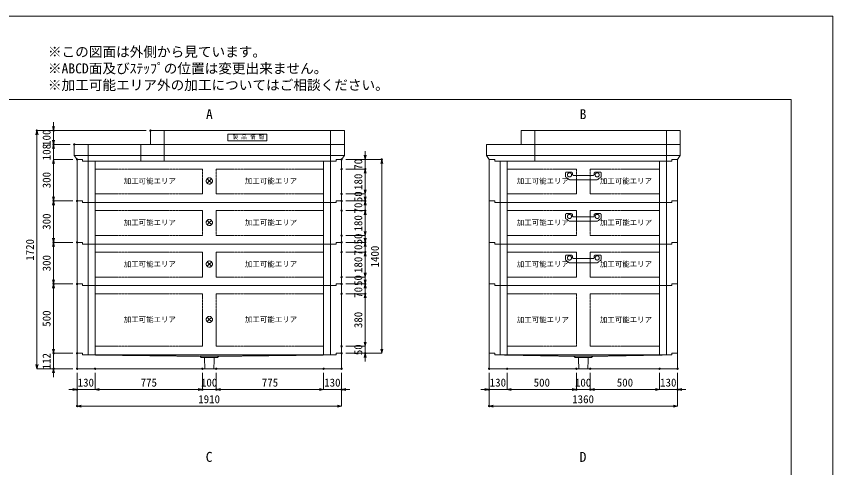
# Model space of a CAD drawing. Units: millimetres, scale not verified. Extents: x -4455 to 4455, y -3150 to 3150.
# Drawn here: x -1438 to 4455, y -109 to 3150 of the extents above; entities that cross this region are included whole.
import ezdxf
from ezdxf.enums import TextEntityAlignment as Align

# ---------------------------------------------------------------- set-up
doc = ezdxf.new("R2010")
doc.units = ezdxf.units.MM
doc.header["$LTSCALE"] = 20
doc.header["$PDMODE"] = 32
doc.header["$PDSIZE"] = 10
doc.linetypes.add('LONG_DASHED1', pattern=[7, 6, -1])
doc.linetypes.add('LONG_DOUBLE_CHAIN', pattern=[21.8, 18, -1, 0.6, -0.6, 0.6, -1])
for name, color, linetype, lineweight in [('0-0_D-TTL', 7, 'Continuous', 9), ('0-1_Defpoints', 7, 'Continuous', 9), ('0-3_D-TTL-TXT', 7, 'Continuous', 9), ('0-4_D-STR-TXT', 7, 'Continuous', 9), ('0-5_D-STR', 7, 'Continuous', 9), ('0-6_D-STR-DIM', 3, 'Continuous', 9), ('0-7_0', 7, 'Continuous', 9), ('0-8_D-STR-STR1', 7, 'LONG_DASHED1', 9), ('0-9_D-STR-STR5', 1, 'LONG_DOUBLE_CHAIN', 9), ('0-A_D-STR-STR3', 2, 'LONG_DASHED1', 9)]:
    doc.layers.add(name, color=color, linetype=linetype, lineweight=lineweight)
doc.styles.add('ＭＳ ゴシック', font='')
doc.styles.get('ＭＳ ゴシック').set_extended_font_data('MS Gothic')

# ---------------------------------------------------------------- blocks, each defined once
blk = doc.blocks.new('A$C4DE05FD1')
at = {"layer": '0-0_D-TTL', "color": 134}
for p, q in [((4000, 76000), (114800, 76000)), ((114800, 76000), (114800, 4000))]:
    blk.add_line(p, q, dxfattribs=at)
at = {"layer": '0-1_Defpoints', "color": 134}
for p, q in [((0, 84000), (118800, 84000)), ((118800, 84000), (118800, 0))]:
    blk.add_line(p, q, dxfattribs=at)
at = {"layer": '0-3_D-TTL-TXT', "style": 'ＭＳ ゴシック'}
for s, p in [('※この図面は外側から見ています。', (43260.9, 79815.7)), ('※ABCD面及びｽﾃｯﾌﾟの位置は変更出来ません。', (43260.9, 78215.7)), ('※加工可能エリア外の加工についてはご相談ください。', (43260.9, 76615.7))]:
    blk.add_text(s, height=962.2, dxfattribs=at).set_placement(p, align=Align.BOTTOM_LEFT)
blk = doc.blocks.new('A$C31CA379A')
at = {"layer": '0-4_D-STR-TXT', "style": 'ＭＳ ゴシック'}
for s, p in [('A', (-325.9, -2190.5)), ('B', (35638.6, -2190.5)), ('C', (-351.4, -35190.5)), ('D', (35638.6, -35190.5))]:
    blk.add_text(s, height=962.2, dxfattribs=at).set_placement(p, align=Align.BOTTOM_LEFT)
blk = doc.blocks.new('A$C0EB83927')
at = {"layer": '0-5_D-STR'}
for p, q in [((-19100, 240), (-19100, -2000)), ((-19100, 240), (-18300, 240)), ((-18300, 0), (-18300, 240)), ((18300, 0), (-18300, 0)), ((19100, 240), (18300, 240)), ((18300, 0), (18300, 240)), ((19100, 240), (19100, -2000)), ((19100, -2000), (-19100, -2000))]:
    blk.add_line(p, q, dxfattribs=at)
at = {"layer": '0-5_D-STR', "linetype": 'LONG_DASHED1'}
for p, q in [((-17680, 0), (-1400, -200)), ((17680, 0), (1400, -200)), ((-1200, -380), (-1400, -200)), ((-1400, -200), (1400, -200)), ((-1200, -380), (1200, -380)), ((-653.3, -2000), (-705, -380)), ((653.3, -2000), (705, -380)), ((1200, -380), (1400, -200))]:
    blk.add_line(p, q, dxfattribs=at)
blk = doc.blocks.new('_Open30')
at = {"layer": '0-7_0'}
blk.add_line((0, 0), (-20, 0), dxfattribs=at)
blk.add_lwpolyline([(-20, 5.36), (0, 0), (-20, -5.36)], dxfattribs=at)
blk = doc.blocks.new('A$C78C0291E')
at = {"layer": '0-5_D-STR'}
for p, q in [((-13600, 240), (-13600, -2000)), ((-13600, 240), (-12800, 240)), ((-12800, 0), (-12800, 240)), ((-12800, 0), (12800, 0)), ((13600, 240), (12800, 240)), ((12800, 0), (12800, 240)), ((13600, 240), (13600, -2000)), ((-13600, -2000), (13600, -2000))]:
    blk.add_line(p, q, dxfattribs=at)
at = {"layer": '0-5_D-STR', "linetype": 'LONG_DASHED1'}
for p, q in [((-12180, 0), (-1400, -200)), ((12180, 0), (1400, -200)), ((-1200, -380), (-1400, -200)), ((1400, -200), (-1400, -200)), ((1200, -380), (-1200, -380)), ((-653.3, -2000), (-705, -380)), ((653.3, -2000), (705, -380)), ((1200, -380), (1400, -200))]:
    blk.add_line(p, q, dxfattribs=at)
blk = doc.blocks.new('A$C27844A11')
at = {"layer": '0-A_D-STR-STR3'}
for p, q in [((-2560, 1000), (-2560, 453.5)), ((-2515.5, 370.3), (-2060.4, 33.6)), ((-2460, 1100), (-1758.4, 1100)), ((1949.4, 0), (-1949.4, 0)), ((-1559.2, 917.4), (-1542, 721.3)), ((1442.4, 630), (-1442.4, 630)), ((1559.2, 917.4), (1542, 721.3)), ((2460, 1100), (1758.4, 1100)), ((2515.5, 370.3), (2060.4, 33.6)), ((2560, 1000), (2560, 453.5))]:
    blk.add_line(p, q, dxfattribs=at)
for centre in [(-2000, 700), (2000, 700)]:
    blk.add_circle(centre, 300, dxfattribs=at)
for centre, radius, start, end in [((-2460, 1000), 100, 90, 180), ((-2460, 453.5), 100, 180, 236.30993), ((-1949.4, 200), 200, 236.30993, 270), ((-1758.4, 900), 200, 5, 90), ((-1442.4, 730), 100, 185, 270), ((1442.4, 730), 100, 270, 355), ((1758.4, 900), 200, 90, 175), ((1949.4, 200), 200, 270, 303.69007), ((2460, 1000), 100, 0, 90), ((2460, 453.5), 100, 303.69007, 0)]:
    blk.add_arc(centre, radius, start, end, dxfattribs=at)
blk = doc.blocks.new('A$C3FC15DFF')
at = {"layer": '0-8_D-STR-STR1', "linetype": 'Continuous'}
blk.add_lwpolyline([(-2820, 0), (2820, 0), (2820, -1000), (-2820, -1000)], close=True, dxfattribs=at)
at = {"layer": '0-8_D-STR-STR1', "style": 'ＭＳ ゴシック'}
blk.add_text('製 品 情 報', height=577.3, dxfattribs=at).set_placement((-2149.6, -882.5), align=Align.BOTTOM_LEFT)
blk = doc.blocks.new('A$C08DA0B1C')
at = {"layer": '0-5_D-STR'}
blk.add_line((-14000, 2000), (-14000, 0), dxfattribs=at)
at = {"layer": '0-5_D-STR', "linetype": 'LONG_DASHED1'}
for p, q in [((-12000, 0), (-12000, 2000)), ((12000, 0), (12000, 2000))]:
    blk.add_line(p, q, dxfattribs=at)
at = {"layer": '0-5_D-STR'}
blk.add_lwpolyline([(-14000, 2000), (14000, 2000), (14000, 0), (-14000, 0)], dxfattribs=at)
at = {"layer": '0-8_D-STR-STR1'}
blk.add_blockref('A$C3FC15DFF', (0, 1500), dxfattribs=at)
blk = doc.blocks.new('A$C37B4339D')
at = {"layer": '0-5_D-STR', "linetype": 'LONG_DASHED1'}
for p, q in [((-17500, 0), (-17500, 2400)), ((6500, 0), (6500, 2400)), ((9900, 0), (9900, 2400)), ((17500, 0), (17500, 2400))]:
    blk.add_line(p, q, dxfattribs=at)
at = {"layer": '0-5_D-STR'}
for p, q in [((19500, 820), (-19500, 820)), ((-19100, 240), (-18300, 240)), ((-18300, 0), (-18300, 240)), ((19100, 240), (18300, 240))]:
    blk.add_line(p, q, dxfattribs=at)
for points in [[(-19500, 2400), (19500, 2400), (19500, 820), (19100, 240)], [(-19500, 2400), (-19500, 820), (-19100, 240)], [(-18300, 0), (18300, 0), (18300, 240)]]:
    blk.add_lwpolyline(points, dxfattribs=at)
blk = doc.blocks.new('A$C43A2383C')
at = {"layer": '0-5_D-STR'}
for p, q in [((240, 13600), (240, 12800)), ((820, -14000), (820, 14000)), ((0, 12800), (240, 12800)), ((240, -13600), (240, -12800))]:
    blk.add_line(p, q, dxfattribs=at)
at = {"layer": '0-5_D-STR', "linetype": 'LONG_DASHED1'}
for p, q in [((0, 12000), (2400, 12000)), ((0, -7000), (2400, -7000))]:
    blk.add_line(p, q, dxfattribs=at)
at = {"layer": '0-5_D-STR'}
for points in [[(2400, 14000), (2400, -14000), (820, -14000), (240, -13600)], [(2400, 14000), (820, 14000), (240, 13600)], [(0, 12800), (0, -12800), (240, -12800)]]:
    blk.add_lwpolyline(points, dxfattribs=at)
blk = doc.blocks.new('A$C65632407')
at = {"layer": '0-5_D-STR', "linetype": 'LONG_DASHED1'}
for p, q in [((-9500, 0), (-9500, 2000)), ((9500, 0), (9500, 2000))]:
    blk.add_line(p, q, dxfattribs=at)
at = {"layer": '0-5_D-STR'}
blk.add_line((11500, 2000), (11500, 0), dxfattribs=at)
blk.add_lwpolyline([(11500, 2000), (-11500, 2000), (-11500, 0), (11500, 0)], dxfattribs=at)
blk = doc.blocks.new('A$C1C640AAB')
at = {"layer": '0-9_D-STR-STR5'}
for p, q in [((-318.2, -318.2), (318.2, 318.2)), ((-318.2, 318.2), (318.2, -318.2))]:
    blk.add_line(p, q, dxfattribs=at)
blk.add_circle((0, 0), 450, dxfattribs=at)
blk = doc.blocks.new('A$C1A463117')
at = {"layer": '0-5_D-STR'}
for p, q in [((-19100, 240), (-18300, 240)), ((-19100, -9760), (-19100, 240)), ((-18300, 0), (-18300, 240)), ((-18300, 0), (18300, 0)), ((19100, 240), (18300, 240)), ((18300, 0), (18300, 240)), ((19100, -9760), (19100, 240)), ((-19100, -9760), (-18300, -9760)), ((-18300, -10000), (-18300, -9760)), ((-18300, -10000), (18300, -10000)), ((19100, -9760), (18300, -9760)), ((18300, -10000), (18300, -9760))]:
    blk.add_line(p, q, dxfattribs=at)
at = {"layer": '0-5_D-STR', "linetype": 'LONG_DASHED1'}
for p, q in [((-17500, -10000), (-17500, 0)), ((-16500, -10000), (-16500, 0)), ((16500, -10000), (16500, 0)), ((17500, -10000), (17500, 0))]:
    blk.add_line(p, q, dxfattribs=at)
at = {"layer": '0-9_D-STR-STR5'}
for p, q in [((-16500, -1160), (-16500, -8760)), ((-1000, -1160), (-16500, -1160)), ((-1000, -1160), (-1000, -8760)), ((1000, -1160), (16500, -1160)), ((1000, -1160), (1000, -8760)), ((16500, -1160), (16500, -8760)), ((-1000, -8760), (-16500, -8760)), ((1000, -8760), (16500, -8760))]:
    blk.add_line(p, q, dxfattribs=at)
blk = doc.blocks.new('A$C27DE69BD')
at = {"layer": '0-5_D-STR'}
for p, q in [((-13600, 240), (-12800, 240)), ((-13600, -9760), (-13600, 240)), ((-12800, 0), (-12800, 240)), ((-12800, 0), (12800, 0)), ((13600, 240), (12800, 240)), ((12800, 0), (12800, 240)), ((13600, -9760), (13600, 240)), ((-13600, -9760), (-12800, -9760)), ((-12800, -10000), (-12800, -9760)), ((-12800, -10000), (12800, -10000)), ((13600, -9760), (12800, -9760)), ((12800, -10000), (12800, -9760))]:
    blk.add_line(p, q, dxfattribs=at)
at = {"layer": '0-5_D-STR', "linetype": 'LONG_DASHED1'}
for p, q in [((-12000, -10000), (-12000, 0)), ((-11000, -10000), (-11000, 0)), ((11000, -10000), (11000, 0)), ((12000, -10000), (12000, 0))]:
    blk.add_line(p, q, dxfattribs=at)
at = {"layer": '0-9_D-STR-STR5'}
for p, q in [((-1000, -1160), (-11000, -1160)), ((-11000, -1160), (-11000, -8760)), ((-1000, -1120), (-1000, -8760)), ((1000, -1160), (11000, -1160)), ((1000, -1160), (1000, -8760)), ((11000, -1160), (11000, -8760)), ((-1000, -8760), (-11000, -8760)), ((1000, -8760), (11000, -8760))]:
    blk.add_line(p, q, dxfattribs=at)
blk = doc.blocks.new('A$C25BF593D')
at = {"layer": '0-5_D-STR'}
for p, q in [((-19100, -5760), (-19100, 240)), ((-19100, 240), (-18300, 240)), ((-18300, 0), (-18300, 240)), ((-18300, 0), (18300, 0)), ((19100, 240), (18300, 240)), ((18300, 0), (18300, 240)), ((19100, -5760), (19100, 240)), ((-19100, -5760), (-18300, -5760)), ((-18300, -6000), (-18300, -5760)), ((19100, -5760), (18300, -5760)), ((18300, -6000), (18300, -5760)), ((-18300, -6000), (18300, -6000))]:
    blk.add_line(p, q, dxfattribs=at)
at = {"layer": '0-5_D-STR', "linetype": 'LONG_DASHED1'}
for p, q in [((-17500, -6000), (-17500, 0)), ((-16500, -6000), (-16500, 0)), ((16500, -6000), (16500, 0)), ((17500, -6000), (17500, 0))]:
    blk.add_line(p, q, dxfattribs=at)
at = {"layer": '0-9_D-STR-STR5'}
for p, q in [((-16500, -1160), (-16500, -4760)), ((-1000, -1160), (-16500, -1160)), ((-1000, -1160), (-1000, -4760)), ((1000, -1160), (16500, -1160)), ((1000, -1160), (1000, -4760)), ((16500, -1160), (16500, -4760)), ((-1000, -4760), (-16500, -4760)), ((1000, -4760), (16500, -4760))]:
    blk.add_line(p, q, dxfattribs=at)
blk = doc.blocks.new('A$C349817E5')
at = {"layer": '0-5_D-STR'}
for p, q in [((-13600, -5760), (-13600, 240)), ((-13600, 240), (-12800, 240)), ((-12800, 0), (-12800, 240)), ((-12800, 0), (12800, 0)), ((13600, 240), (12800, 240)), ((12800, 0), (12800, 240)), ((13600, -5760), (13600, 240)), ((-13600, -5760), (-12800, -5760)), ((-12800, -6000), (-12800, -5760)), ((13600, -5760), (12800, -5760)), ((12800, -6000), (12800, -5760)), ((-12800, -6000), (12800, -6000))]:
    blk.add_line(p, q, dxfattribs=at)
at = {"layer": '0-5_D-STR', "linetype": 'LONG_DASHED1'}
for p, q in [((-12000, -6000), (-12000, 0)), ((-11000, -6000), (-11000, 0)), ((11000, -6000), (11000, 0)), ((12000, -6000), (12000, 0))]:
    blk.add_line(p, q, dxfattribs=at)
at = {"layer": '0-9_D-STR-STR5'}
for p, q in [((-11000, -1160), (-11000, -4760)), ((-1000, -1160), (-11000, -1160)), ((-1000, -1160), (-1000, -4760)), ((1000, -1160), (11000, -1160)), ((1000, -1160), (1000, -4760)), ((11000, -1160), (11000, -4760)), ((-1000, -4760), (-11000, -4760)), ((1000, -4760), (11000, -4760))]:
    blk.add_line(p, q, dxfattribs=at)

msp = doc.modelspace()

# ---------------------------------------------------------------- linework, layer by layer
at = {"layer": '0-1_Defpoints'}
for p in [(-1290, 2325), (-1170, 2325), (-470, 2325), (-1170, 2225), (-1020, 2225), (-1000, 2117), (-1000, 2117), (910, 2117), (910, 2117), (1200, 2117), (910, 2047), (1080, 2047), (910, 1867), (-1170, 1817), (-1000, 1817), (-1000, 1817), (910, 1817), (910, 1817), (1080, 1817), (910, 1747), (1080, 1747), (910, 1567), (-1170, 1517), (-1000, 1517), (-1000, 1517), (910, 1517), (910, 1517), (1080, 1517), (910, 1447), (1080, 1447), (910, 1267), (-1170, 1217), (-1000, 1217), (-1000, 1217), (910, 1217), (910, 1217), (1080, 1217), (910, 1147), (910, 1147), (1080, 1147), (910, 767), (-1170, 717), (-1000, 717), (-1000, 717), (910, 717), (910, 717), (1080, 717), (-1170, 605), (-1000, 605), (-1000, 605), (-1000, 605), (-1000, 605), (-870, 605), (-95, 605), (5, 605), (780, 605), (910, 605), (1975, 605), (1975, 605), (2105, 605), (2605, 605), (2705, 605), (3205, 605), (3335, 605), (-1000, 455), (-95, 455), (5, 455), (910, 455), (1975, 455), (2605, 455), (2705, 455), (3335, 455), (-1000, 335), (1975, 335)]:
    msp.add_point(p, dxfattribs=at)
at = {"layer": '0-6_D-STR-DIM'}
for p, q in [((-1170, 2355), (-1170, 2385)), ((-500, 2325), (-1290, 2325)), ((-500, 2325), (-1170, 2325)), ((-1170, 2225), (-1170, 2325)), ((-1290, 635), (-1290, 2295)), ((-1170, 2255), (-1170, 2285)), ((-1050, 2225), (-1170, 2225)), ((-1170, 2117), (-1170, 2225)), ((-1050, 2225), (-1170, 2225)), ((-1170, 2195), (-1170, 2165)), ((1080, 2147), (1080, 2177)), ((-1030, 2117), (-1170, 2117)), ((-1030, 2117), (-1170, 2117)), ((-1170, 2087), (-1170, 2057)), ((-1170, 2087), (-1170, 1847)), ((940, 2117), (1200, 2117)), ((940, 2117), (1080, 2117)), ((1080, 2117), (1080, 2047)), ((1200, 747), (1200, 2087)), ((940, 2047), (1080, 2047)), ((940, 2047), (1080, 2047)), ((1080, 1897), (1080, 2017)), ((1080, 2017), (1080, 1987)), ((1080, 1897), (1080, 1927)), ((940, 1867), (1080, 1867)), ((940, 1867), (1080, 1867)), ((1080, 1847), (1080, 1877)), ((1080, 1867), (1080, 1817)), ((-1030, 1817), (-1170, 1817)), ((-1030, 1817), (-1170, 1817)), ((-1170, 1787), (-1170, 1547)), ((940, 1817), (1080, 1817)), ((940, 1817), (1080, 1817)), ((1080, 1817), (1080, 1747)), ((1080, 1787), (1080, 1757)), ((940, 1747), (1080, 1747)), ((940, 1747), (1080, 1747)), ((1080, 1597), (1080, 1717)), ((1080, 1717), (1080, 1687)), ((1080, 1597), (1080, 1627)), ((940, 1567), (1080, 1567)), ((940, 1567), (1080, 1567)), ((1080, 1547), (1080, 1577)), ((1080, 1567), (1080, 1517)), ((-1030, 1517), (-1170, 1517)), ((-1030, 1517), (-1170, 1517)), ((-1170, 1487), (-1170, 1247)), ((940, 1517), (1080, 1517)), ((940, 1517), (1080, 1517)), ((1080, 1517), (1080, 1447)), ((1080, 1487), (1080, 1457)), ((940, 1447), (1080, 1447)), ((940, 1447), (1080, 1447)), ((1080, 1297), (1080, 1417)), ((1080, 1417), (1080, 1387)), ((1080, 1297), (1080, 1327)), ((940, 1267), (1080, 1267)), ((940, 1267), (1080, 1267)), ((1080, 1247), (1080, 1277)), ((1080, 1267), (1080, 1217)), ((-1030, 1217), (-1170, 1217)), ((-1030, 1217), (-1170, 1217)), ((-1170, 1187), (-1170, 747)), ((940, 1217), (1080, 1217)), ((940, 1217), (1080, 1217)), ((1080, 1217), (1080, 1147)), ((1080, 1187), (1080, 1157)), ((940, 1147), (1080, 1147)), ((940, 1147), (1080, 1147)), ((1080, 1117), (1080, 1087)), ((1080, 797), (1080, 1117)), ((1080, 797), (1080, 827)), ((-1170, 747), (-1170, 777)), ((940, 767), (1080, 767)), ((940, 767), (1080, 767)), ((1080, 767), (1080, 717)), ((-1030, 717), (-1170, 717)), ((-1170, 717), (-1170, 605)), ((-1030, 717), (-1170, 717)), ((940, 717), (1200, 717)), ((940, 717), (1080, 717)), ((1080, 687), (1080, 657)), ((-1030, 605), (-1290, 605)), ((-1030, 605), (-1170, 605)), ((-1170, 575), (-1170, 545)), ((-1000, 575), (-1000, 335)), ((-1000, 575), (-1000, 455)), ((-870, 575), (-870, 455)), ((-870, 575), (-870, 455)), ((-95, 575), (-95, 455)), ((-95, 575), (-95, 455)), ((5, 575), (5, 455)), ((5, 575), (5, 455)), ((780, 575), (780, 455)), ((780, 575), (780, 455)), ((910, 575), (910, 455)), ((910, 575), (910, 335)), ((1975, 575), (1975, 335)), ((1975, 575), (1975, 455)), ((2105, 575), (2105, 455)), ((2105, 575), (2105, 455)), ((2605, 575), (2605, 455)), ((2605, 575), (2605, 455)), ((2705, 575), (2705, 455)), ((2705, 575), (2705, 455)), ((3205, 575), (3205, 455)), ((3205, 575), (3205, 455)), ((3335, 575), (3335, 455)), ((3335, 575), (3335, 335)), ((-1030, 455), (-1060, 455)), ((-870, 455), (-1000, 455)), ((-840, 455), (-125, 455)), ((-840, 455), (-810, 455)), ((-125, 455), (-155, 455)), ((-95, 455), (5, 455)), ((750, 455), (35, 455)), ((35, 455), (65, 455)), ((750, 455), (720, 455)), ((780, 455), (910, 455)), ((940, 455), (970, 455)), ((1945, 455), (1915, 455)), ((2105, 455), (1975, 455)), ((2135, 455), (2575, 455)), ((2135, 455), (2165, 455)), ((2575, 455), (2545, 455)), ((2605, 455), (2705, 455)), ((3175, 455), (2735, 455)), ((2735, 455), (2765, 455)), ((3175, 455), (3145, 455)), ((3205, 455), (3335, 455)), ((3365, 455), (3395, 455)), ((880, 335), (-970, 335)), ((3305, 335), (2005, 335))]:
    msp.add_line(p, q, dxfattribs=at)

# ---------------------------------------------------------------- block references
at = {"layer": '0-0_D-TTL', "xscale": 0.075, "yscale": 0.075}
msp.add_blockref('A$C4DE05FD1', (-4455, -3150), dxfattribs=at)
at = {"layer": '0-4_D-STR-TXT', "xscale": 0.075, "yscale": 0.075}
msp.add_blockref('A$C31CA379A', (-45, 2550), dxfattribs=at)
at = {"layer": '0-5_D-STR', "yscale": 0.05}
for name, p, xscale in [('A$C08DA0B1C', (230, 2225), 0.05), ('A$C65632407', (2780, 2225), -0.05), ('A$C37B4339D', (-45, 2105), -0.05), ('A$C25BF593D', (-45, 2105), 0.05), ('A$C349817E5', (2655, 2105), 0.05), ('A$C25BF593D', (-45, 1805), 0.05), ('A$C349817E5', (2655, 1805), 0.05), ('A$C25BF593D', (-45, 1505), 0.05), ('A$C349817E5', (2655, 1505), 0.05), ('A$C1A463117', (-45, 1205), 0.05), ('A$C27DE69BD', (2655, 1205), 0.05), ('A$C0EB83927', (-45, 705), -0.05), ('A$C78C0291E', (2655, 705), 0.05)]:
    msp.add_blockref(name, p, dxfattribs=dict(at, xscale=xscale))
at = {"layer": '0-5_D-STR', "xscale": -0.05, "yscale": 0.05, "rotation": 270}
msp.add_blockref('A$C43A2383C', (2655, 2105), dxfattribs=at)
at = {"layer": '0-6_D-STR-DIM', "xscale": 1.5, "yscale": 1.5}
for p, rotation in [((-1290, 2325), 90), ((-1170, 2325), 270), ((-1170, 2225), 270), ((-1170, 2225), 90), ((1080, 2117), 270), ((-1170, 2117), 90), ((-1170, 2117), 90), ((1200, 2117), 90), ((1080, 2047), 90), ((1080, 2047), 90), ((1080, 1867), 270), ((1080, 1867), 270), ((-1170, 1817), 270), ((1080, 1817), 270), ((-1170, 1817), 90), ((1080, 1817), 90), ((1080, 1747), 90), ((1080, 1747), 90), ((1080, 1567), 270), ((1080, 1567), 270), ((-1170, 1517), 270), ((1080, 1517), 270), ((-1170, 1517), 90), ((1080, 1517), 90), ((1080, 1447), 90), ((1080, 1447), 90), ((1080, 1267), 270), ((1080, 1267), 270), ((-1170, 1217), 270), ((1080, 1217), 270), ((-1170, 1217), 90), ((1080, 1217), 90), ((1080, 1147), 90), ((1080, 1147), 90), ((1080, 767), 270), ((1080, 767), 270), ((-1170, 717), 270), ((-1170, 717), 270), ((1080, 717), 90), ((1200, 717), 270), ((-1290, 605), 270), ((-1170, 605), 90), ((-870, 455), 180), ((-870, 455), 180), ((5, 455), 180), ((5, 455), 180), ((910, 455), 180), ((2105, 455), 180), ((2105, 455), 180), ((2705, 455), 180), ((2705, 455), 180), ((3335, 455), 180), ((-1000, 335), 180), ((1975, 335), 180)]:
    msp.add_blockref('_Open30', p, dxfattribs=dict(at, rotation=rotation))
for p in [(-1000, 455), (-95, 455), (-95, 455), (780, 455), (780, 455), (1975, 455), (2605, 455), (2605, 455), (3205, 455), (3205, 455), (910, 335), (3335, 335)]:
    msp.add_blockref('_Open30', p, dxfattribs=at)
at = {"layer": '0-9_D-STR-STR5', "xscale": 0.05, "yscale": 0.05}
for p in [(-45, 1961), (-45, 1661), (-45, 1361), (-45, 961)]:
    msp.add_blockref('A$C1C640AAB', p, dxfattribs=at)
at = {"layer": '0-A_D-STR-STR3', "xscale": 0.05, "yscale": 0.05}
for p in [(2655, 1970), (2655, 1670), (2655, 1370)]:
    msp.add_blockref('A$C27844A11', p, dxfattribs=at)

# ---------------------------------------------------------------- texts
at = {"layer": '0-6_D-STR-DIM', "style": 'ＭＳ ゴシック'}
for s, p in [('100', (-1173.9, 2214.22)), ('108', (-1173.9, 2110.67)), ('70', (1076.1, 2042.1)), ('300', (-1173.9, 1908.35)), ('180', (1076.1, 1896.22)), ('50', (1076.1, 1807.85)), ('70', (1076.1, 1726.4)), ('300', (-1173.9, 1608.35)), ('180', (1076.1, 1596.22)), ('1720', (-1293.9, 1384.72)), ('50', (1076.1, 1502.85)), ('70', (1076.1, 1423.18)), ('1400', (1196.1, 1336.72)), ('300', (-1173.9, 1308.35)), ('180', (1076.1, 1296.22)), ('50', (1076.1, 1202.85)), ('70', (1076.1, 1117.1)), ('500', (-1173.9, 908.35)), ('380', (1076.1, 898.35)), ('50', (1076.1, 702.85)), ('112', (-1173.9, 600.85))]:
    msp.add_text(s, height=57.77, rotation=90, dxfattribs=at).set_placement(p, align=Align.BOTTOM_LEFT)
for s, p in [('130', (-995.78, 458.9)), ('775', (-541.12, 458.9)), ('100', (-105.78, 458.9)), ('775', (333.88, 458.9)), ('130', (784.22, 458.9)), ('130', (1979.22, 458.9)), ('500', (2296.35, 458.9)), ('100', (2594.22, 458.9)), ('500', (2896.35, 458.9)), ('130', (3209.22, 458.9)), ('1910', (-125.28, 338.9)), ('1360', (2574.72, 338.9))]:
    msp.add_text(s, height=57.77, dxfattribs=at).set_placement(p, align=Align.BOTTOM_LEFT)
at = {"layer": '0-9_D-STR-STR5', "style": 'ＭＳ ゴシック'}
for p in [(-662.98, 1930.03), (212.02, 1930.03), (2174.52, 1930.03), (2774.52, 1930.03), (-662.98, 1630.03), (212.02, 1630.03), (2174.52, 1630.03), (2774.52, 1630.03), (-662.98, 1330.03), (212.02, 1330.03), (2174.52, 1330.03), (2774.52, 1330.03), (-662.98, 930.03), (212.02, 930.03), (2174.52, 928.03), (2774.52, 928.03)]:
    msp.add_text('加工可能エリア', height=38.42, dxfattribs=at).set_placement(p, align=Align.BOTTOM_LEFT)

doc.saveas('drawing.dxf')
